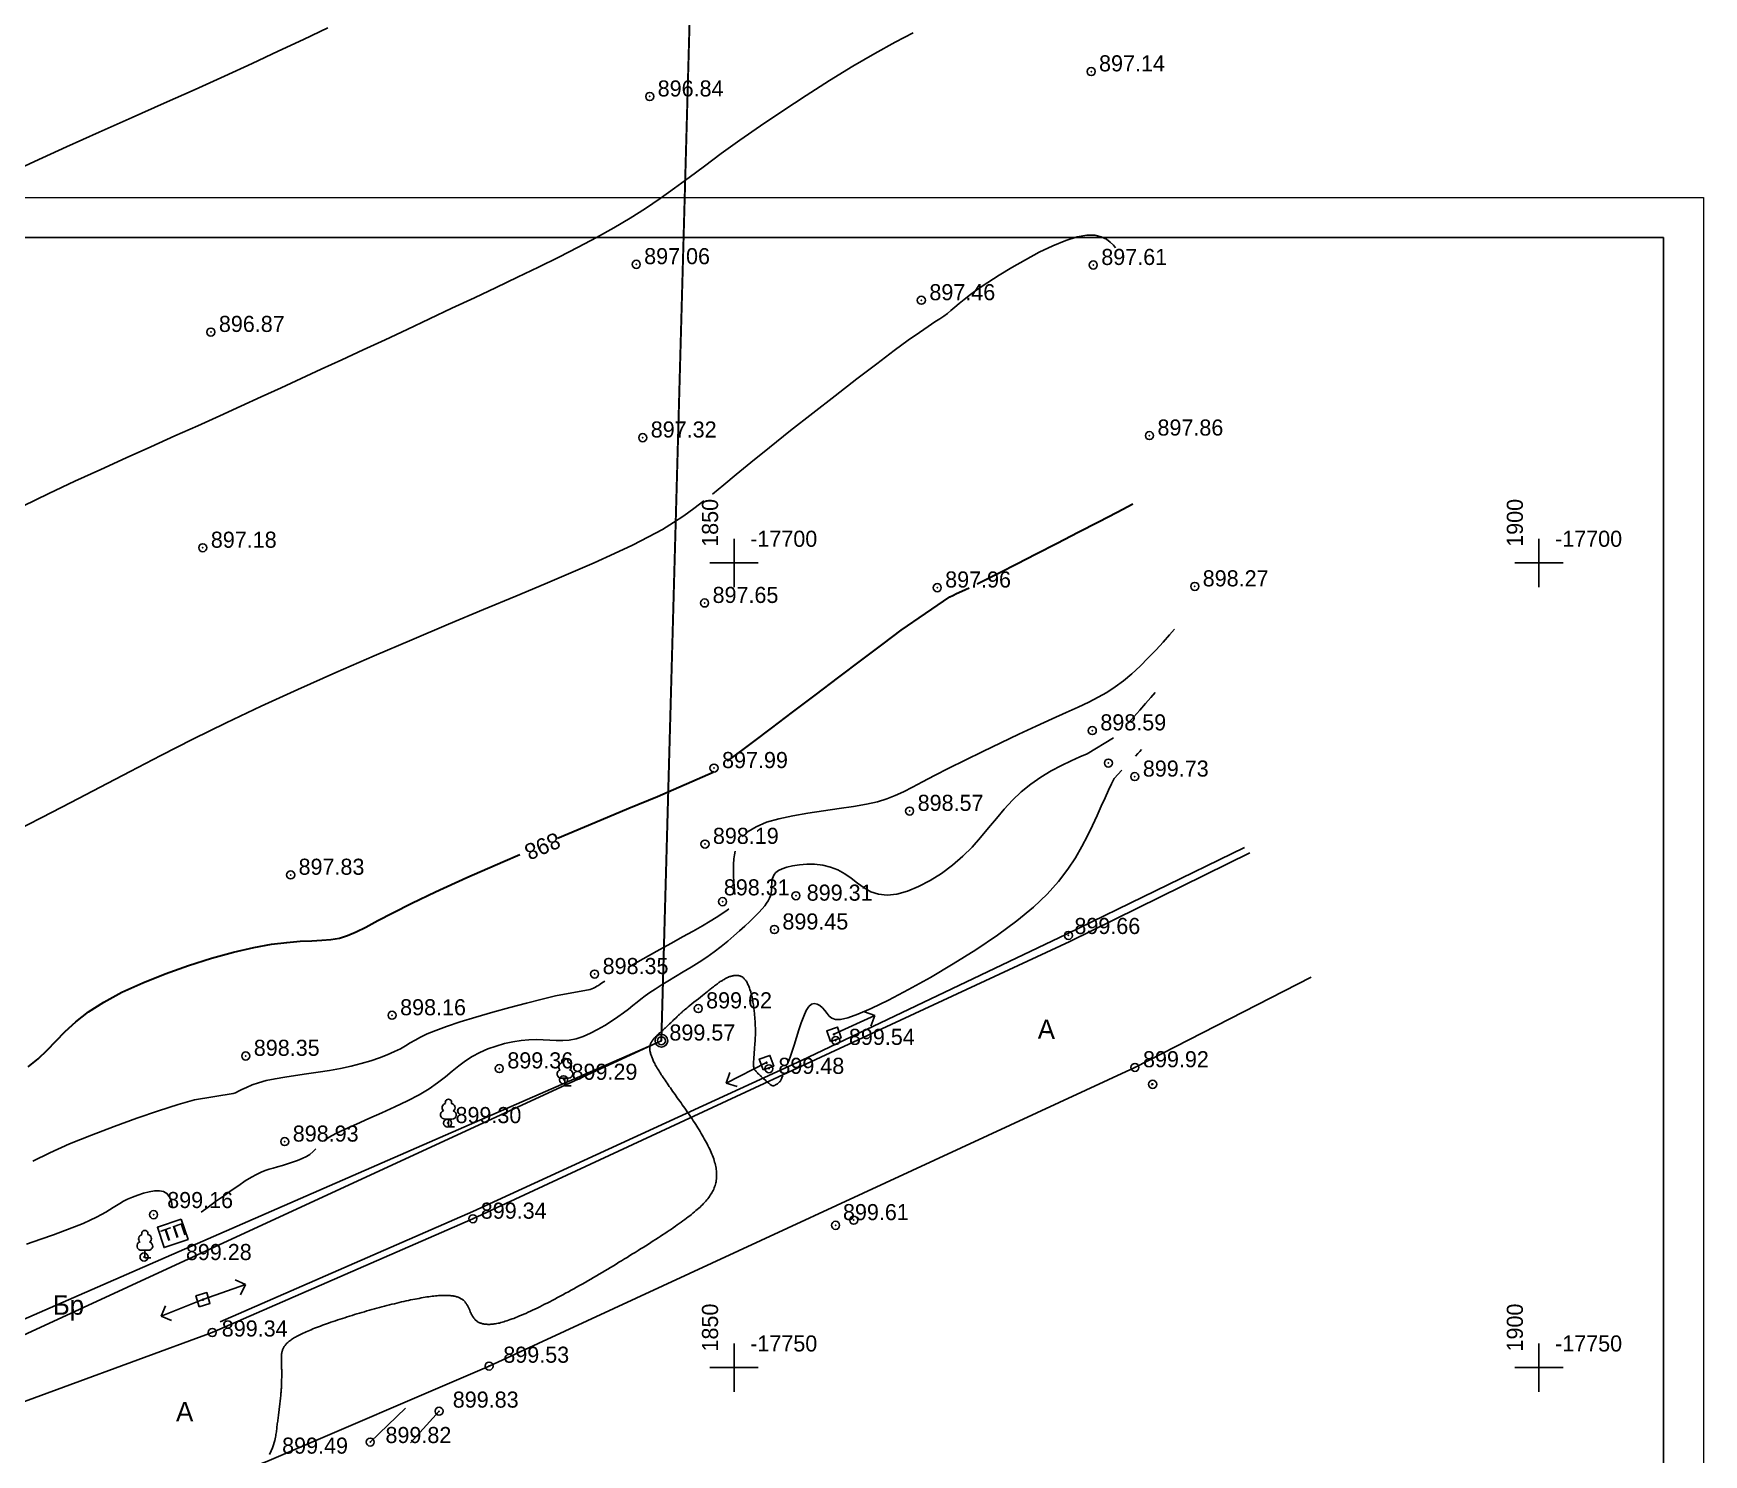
# Model space of a CAD drawing. Header units: millimetres. Extents: x -1114 to 5336, y -18321 to -16715.
# Drawn here: x 5232.7 to 5336.5, y -17324.6 to -17236.3 of the extents above; entities that cross this region are included whole.
import ezdxf

# ---------------------------------------------------------------- set-up
doc = ezdxf.new("R2010")
doc.units = ezdxf.units.MM
doc.header["$PDMODE"] = 32
doc.header["$PDSIZE"] = 0.5
doc.linetypes.add('CONTI', pattern=[0])
for name, color, linetype in [('12000000', 7, 'Continuous'), ('51320000', 7, 'Continuous'), ('82002000', 7, 'Continuous'), ('GOR_BDEFAULT', 212, 'CONTI'), ('GORIZDEFAULT', 32, 'CONTI'), ('NAD_MDEFAULT', 7, 'CONTI'), ('PI_DTDEFAULT', 3, 'CONTI'), ('PI_OTDEFAULT', 172, 'CONTI'), ('PI_TTDEFAULT', 5, 'CONTI'), ('SETKR', 7, 'CONTI')]:
    doc.layers.add(name, color=color, linetype=linetype)
doc.layers.add('Распечатка EPSON', color=6, linetype='Continuous', lineweight=30, plot=False)
doc.styles.add('1 Цифры отметки', font='', dxfattribs={"height": 1})
doc.styles.add('2. КЖ', font='', dxfattribs={"width": 1.5, "oblique": 1, "height": 1})
doc.styles.add('4. маг.', font='')
doc.styles.get('1 Цифры отметки').set_extended_font_data('Kyrghyz Letterica')
doc.styles.get('2. КЖ').set_extended_font_data('P131')
doc.styles.get('4. маг.').set_extended_font_data('Kyrghyz Peterburg')

# ---------------------------------------------------------------- blocks, each defined once
blk = doc.blocks.new('дерево')
for p, q in [((-0.2, 0.48), (0.22, 0.48)), ((0, 0.48), (0, 0)), ((0, 0), (0.38, 0))]:
    blk.add_line(p, q)
for centre, radius, start, end in [((-0.13, 1.19), 0.26, 101.09, 227.21), ((0, 1.52), 0.195, 339.52, 198.62), ((0.16, 1.2), 0.25, 301.87, 85.62), ((-0.22, 0.75), 0.269, 107.1058, 275.2306), ((0.23, 0.74), 0.26, 267.04, 76.7)]:
    blk.add_arc(centre, radius, start, end)
blk = doc.blocks.new('*U51')
for p, q in [((0, 0), (-3.85, -1.09)), ((-3.85, -1.09), (-3.36, -0.22)), ((-3.85, -1.09), (-2.97, -1.57))]:
    blk.add_line(p, q)
blk = doc.blocks.new('82002000')
at = {"color": 7}
blk.add_lwpolyline([(-0.5, -0.5), (0.5, -0.5), (0.5, 0.5), (-0.5, 0.5)], close=True, dxfattribs=at)
blk.add_circle((0, 0), 0.05, dxfattribs=at)
blk = doc.blocks.new('*U50')
for p, q in [((0, 0), (3.89, 0.92)), ((3.89, 0.92), (3.04, 1.44)), ((3.89, 0.92), (3.36, 0.07))]:
    blk.add_line(p, q)
blk = doc.blocks.new('BL_333')
at = {"color": 0}
for p, q in [((0, -1.5), (0, 1.5)), ((-1.5, 0), (1.5, 0))]:
    blk.add_line(p, q, dxfattribs=at)
blk = doc.blocks.new('*U49')
for p, q in [((0, 0), (-3.9, -0.87)), ((0, 0), (3.93, 0.73)), ((3.93, 0.73), (3.11, 1.29)), ((3.93, 0.73), (3.36, -0.09)), ((-3.9, -0.87), (-3.36, -0.03)), ((-3.9, -0.87), (-3.06, -1.4))]:
    blk.add_line(p, q)

msp = doc.modelspace()

# ---------------------------------------------------------------- linework, layer by layer
at = {"color": 2, "elevation": 899.01}
msp.add_lwpolyline([(5170.51, -17343.13), (5271.71, -17298.92), (5286.23, -16774.67)], dxfattribs=at)
msp.add_lwpolyline([(5333.96, -17388.74), (5137.22, -17388.74), (5137.22, -17249.02), (5333.96, -17249.02)], close=True)
at = {"color": 3, "elevation": 899.01}
for points in [[(5296.87, -17292.3), (5307.94, -17286.91)], [(5244.31, -17316.38), (5260, -17309.54), (5280.42, -17300.14), (5296.87, -17292.3)]]:
    msp.add_lwpolyline(points, dxfattribs=at)
for points, elevation in [([(5297.08, -17292.76), (5308.27, -17287.24)], 899.02), ([(5141.78, -17351.95), (5151.22, -17349.92), (5168.41, -17344.87), (5174.52, -17342.54), (5225.32, -17323.85), (5243.81, -17317.05), (5260, -17309.98), (5297.08, -17292.76)], 899.02), ([(5301.13, -17300.58), (5312.07, -17294.97)], 899.92), ([(5301.13, -17300.58), (5261.01, -17319.14), (5247.2, -17325.07), (5197.5, -17343.54), (5171.95, -17352.75), (5161.24, -17355.85), (5142.94, -17359.85)], 899.92), ([(5253.62, -17323.86), (5255.82, -17321.75)], 899.82), ([(5257.9, -17321.94), (5256.13, -17323.9)], 899.83)]:
    msp.add_lwpolyline(points, dxfattribs=dict(elevation=elevation))
at = {"elevation": 898.92}
msp.add_lwpolyline([(5241.88, -17310.01), (5242.31, -17311.27), (5240.82, -17311.77), (5240.4, -17310.51)], close=True, dxfattribs=at)
msp.add_circle((5271.71, -17298.92, 899.57), 0.395)
at = {"layer": '12000000', "color": 1, "extrusion": (0.000488095, 0.016236, 0.999868), "elevation": 620.6}
msp.add_lwpolyline([(-5688.23, 17191.78), (-5710.98, 17182.73), (-5723.76, 17177.64), (-5756.45, 17161.34), (-5789.14, 17145.04), (-5787.9, 16620.53), (-5686.9, 16627.33), (-5687.49, 16877.15), (-5688.23, 17191.78)], dxfattribs=at)
at = {"layer": 'GOR_BDEFAULT', "color": 32, "lineweight": 30}
for points in [[(5291.32, -17270.53, 898), (5291.95, -17270.22, 898), (5292.73, -17269.82, 898), (5293.79, -17269.28, 898), (5295, -17268.66, 898), (5296.3, -17268, 898), (5297.61, -17267.32, 898), (5298.87, -17266.67, 898), (5300.02, -17266.07, 898), (5300.99, -17265.57, 898)], [(5275.82, -17281.54, 898), (5277.46, -17280.33, 898), (5278.56, -17279.5, 898), (5279.86, -17278.51, 898), (5281.27, -17277.44, 898), (5282.73, -17276.33, 898), (5284.16, -17275.25, 898), (5285.48, -17274.25, 898), (5286.61, -17273.4, 898), (5289.62, -17271.33, 898), (5289.81, -17271.25, 898), (5290.05, -17271.14, 898), (5290.38, -17270.99, 898), (5290.84, -17270.77, 898)], [(5271.46, -17283.74, 898), (5274.93, -17282.24, 898), (5274.98, -17282.19, 898)], [(5265.25, -17286.34, 898), (5267.57, -17285.36, 898), (5269.68, -17284.48, 898), (5271.46, -17283.74, 898)], [(5257.67, -17289.67, 898), (5259.62, -17288.78, 898), (5261.85, -17287.8, 898), (5262.92, -17287.34, 898)], [(5232.38, -17300.55, 898), (5233, -17300.05, 898), (5233.56, -17299.51, 898), (5234.1, -17298.94, 898), (5234.68, -17298.35, 898), (5235.34, -17297.75, 898), (5236.12, -17297.13, 898), (5237.07, -17296.52, 898), (5238.2, -17295.91, 898), (5239.5, -17295.32, 898), (5240.89, -17294.76, 898), (5242.33, -17294.25, 898), (5243.76, -17293.79, 898), (5245.13, -17293.41, 898), (5246.39, -17293.12, 898), (5247.49, -17292.93, 898), (5248.44, -17292.81, 898), (5249.27, -17292.74, 898), (5249.99, -17292.71, 898), (5250.62, -17292.68, 898), (5251.18, -17292.63, 898), (5251.71, -17292.54, 898), (5252.21, -17292.39, 898), (5252.74, -17292.16, 898), (5253.35, -17291.86, 898), (5254.09, -17291.46, 898), (5255.03, -17290.97, 898), (5256.2, -17290.37, 898), (5257.67, -17289.67, 898)], [(5302.15, -17301.66, 900), (5302.21, -17301.62, 900)], [(5302.15, -17301.66, 900), (5302.21, -17301.62, 900)], [(5302.21, -17301.62, 900), (5302.22, -17301.55, 900)]]:
    msp.add_polyline3d(points, dxfattribs=at)
at = {"layer": 'GORIZDEFAULT', "color": 32}
for points in [[(5230.87, -17245.19, 896.5), (5232.77, -17244.28, 896.5), (5234.76, -17243.37, 896.5), (5236.79, -17242.46, 896.5), (5238.83, -17241.55, 896.5), (5240.83, -17240.67, 896.5), (5242.75, -17239.81, 896.5), (5244.57, -17238.99, 896.5), (5246.28, -17238.2, 896.5), (5247.91, -17237.44, 896.5), (5249.47, -17236.7, 896.5), (5250.98, -17235.99, 896.5)], [(5232.04, -17265.7, 897), (5233.66, -17264.92, 897), (5235.28, -17264.15, 897), (5236.89, -17263.42, 897), (5238.46, -17262.7, 897), (5240, -17262.01, 897), (5241.49, -17261.34, 897), (5242.92, -17260.71, 897), (5244.28, -17260.09, 897), (5245.58, -17259.5, 897), (5246.85, -17258.92, 897), (5248.09, -17258.35, 897), (5249.33, -17257.78, 897), (5250.58, -17257.2, 897), (5251.86, -17256.61, 897), (5253.18, -17256, 897), (5254.54, -17255.36, 897), (5255.92, -17254.72, 897), (5257.31, -17254.07, 897), (5258.7, -17253.41, 897), (5260.09, -17252.76, 897), (5261.45, -17252.12, 897), (5262.78, -17251.48, 897), (5264.08, -17250.85, 897), (5265.33, -17250.24, 897), (5266.53, -17249.62, 897), (5267.68, -17249.02, 897), (5268.76, -17248.41, 897), (5269.78, -17247.81, 897), (5270.72, -17247.2, 897), (5271.63, -17246.59, 897), (5272.52, -17245.95, 897), (5273.43, -17245.28, 897), (5274.39, -17244.57, 897), (5275.43, -17243.8, 897), (5276.59, -17242.97, 897), (5277.87, -17242.08, 897), (5279.26, -17241.14, 897), (5280.7, -17240.19, 897), (5282.16, -17239.26, 897), (5283.6, -17238.37, 897), (5284.97, -17237.57, 897), (5286.24, -17236.87, 897), (5287.36, -17236.3, 897)], [(5274.89, -17264.95, 897.5), (5275.58, -17264.38, 897.5), (5276.36, -17263.73, 897.5), (5277.26, -17263, 897.5), (5278.43, -17262.05, 897.5), (5279.74, -17261.01, 897.5), (5281.12, -17259.92, 897.5), (5282.5, -17258.84, 897.5), (5283.85, -17257.8, 897.5), (5285.09, -17256.86, 897.5), (5286.17, -17256.04, 897.5), (5287.05, -17255.4, 897.5), (5287.74, -17254.91, 897.5), (5288.28, -17254.54, 897.5), (5288.69, -17254.26, 897.5), (5289.01, -17254.06, 897.5), (5289.26, -17253.89, 897.5), (5289.48, -17253.73, 897.5), (5289.7, -17253.55, 897.5), (5289.94, -17253.35, 897.5), (5290.21, -17253.12, 897.5), (5290.53, -17252.86, 897.5), (5290.92, -17252.56, 897.5), (5291.4, -17252.21, 897.5), (5291.99, -17251.81, 897.5), (5292.69, -17251.35, 897.5), (5293.48, -17250.87, 897.5), (5294.32, -17250.39, 897.5), (5295.18, -17249.92, 897.5), (5296.03, -17249.52, 897.5), (5296.83, -17249.19, 897.5), (5297.54, -17248.96, 897.5), (5298.14, -17248.86, 897.5), (5298.64, -17248.87, 897.5), (5299.04, -17248.96, 897.5), (5299.36, -17249.11, 897.5), (5299.6, -17249.3, 897.5), (5299.79, -17249.48, 897.5), (5299.93, -17249.65, 897.5)], [(5231.44, -17285.97, 897.5), (5233.22, -17285.05, 897.5), (5235.02, -17284.11, 897.5), (5236.85, -17283.16, 897.5), (5238.71, -17282.19, 897.5), (5240.62, -17281.2, 897.5), (5242.61, -17280.19, 897.5), (5244.68, -17279.17, 897.5), (5246.85, -17278.14, 897.5), (5249.13, -17277.09, 897.5), (5251.48, -17276.05, 897.5), (5253.86, -17275.01, 897.5), (5256.21, -17274.01, 897.5), (5258.49, -17273.04, 897.5), (5260.66, -17272.13, 897.5), (5262.67, -17271.29, 897.5), (5264.48, -17270.53, 897.5), (5266.09, -17269.85, 897.5), (5267.53, -17269.22, 897.5), (5268.8, -17268.65, 897.5), (5269.92, -17268.12, 897.5), (5270.91, -17267.62, 897.5), (5271.78, -17267.15, 897.5), (5272.47, -17266.73, 897.5), (5273.11, -17266.31, 897.5), (5273.73, -17265.86, 897.5), (5274.35, -17265.38, 897.5)], [(5276.75, -17286.26, 898.5), (5277.1, -17285.93, 898.5), (5277.59, -17285.62, 898.5), (5278.24, -17285.35, 898.5), (5279, -17285.14, 898.5), (5279.87, -17284.95, 898.5), (5280.81, -17284.79, 898.5), (5281.79, -17284.64, 898.5), (5282.75, -17284.5, 898.5), (5283.65, -17284.36, 898.5), (5284.46, -17284.22, 898.5), (5285.14, -17284.07, 898.5), (5285.72, -17283.89, 898.5), (5286.24, -17283.69, 898.5), (5286.76, -17283.46, 898.5), (5287.3, -17283.17, 898.5), (5287.93, -17282.84, 898.5), (5288.67, -17282.45, 898.5), (5289.56, -17281.99, 898.5), (5290.58, -17281.48, 898.5), (5291.67, -17280.95, 898.5), (5292.8, -17280.41, 898.5), (5293.92, -17279.87, 898.5), (5295, -17279.37, 898.5), (5295.98, -17278.92, 898.5), (5296.85, -17278.53, 898.5), (5297.6, -17278.19, 898.5), (5298.26, -17277.88, 898.5), (5298.85, -17277.58, 898.5), (5299.39, -17277.28, 898.5), (5299.9, -17276.94, 898.5), (5300.41, -17276.56, 898.5), (5300.93, -17276.12, 898.5), (5301.45, -17275.64, 898.5), (5301.96, -17275.13, 898.5), (5302.44, -17274.63, 898.5), (5302.88, -17274.15, 898.5), (5303.27, -17273.71, 898.5), (5303.59, -17273.35, 898.5)], [(5300.69, -17279.21, 899), (5301.06, -17278.8, 899), (5301.43, -17278.38, 899), (5301.79, -17277.97, 899), (5302.12, -17277.6, 899), (5302.39, -17277.28, 899)], [(5250.78, -17305.12, 899), (5251.08, -17304.92, 899), (5251.48, -17304.69, 899), (5252.06, -17304.41, 899), (5252.76, -17304.1, 899), (5253.53, -17303.76, 899), (5254.34, -17303.4, 899), (5255.16, -17303.03, 899), (5255.94, -17302.66, 899), (5256.66, -17302.28, 899), (5257.28, -17301.9, 899), (5257.81, -17301.53, 899), (5258.29, -17301.16, 899), (5258.72, -17300.82, 899), (5259.13, -17300.49, 899), (5259.54, -17300.18, 899), (5259.96, -17299.9, 899), (5260.43, -17299.65, 899), (5260.92, -17299.43, 899), (5261.44, -17299.25, 899), (5261.96, -17299.1, 899), (5262.49, -17298.98, 899), (5263, -17298.9, 899), (5263.48, -17298.86, 899), (5263.94, -17298.85, 899), (5264.37, -17298.87, 899), (5264.78, -17298.89, 899), (5265.18, -17298.91, 899), (5265.58, -17298.91, 899), (5265.99, -17298.88, 899), (5266.41, -17298.8, 899), (5266.85, -17298.65, 899), (5267.3, -17298.46, 899), (5267.75, -17298.23, 899), (5268.19, -17297.98, 899), (5268.61, -17297.71, 899), (5269.01, -17297.44, 899), (5269.36, -17297.19, 899), (5269.67, -17296.95, 899), (5269.94, -17296.74, 899), (5270.2, -17296.53, 899), (5270.44, -17296.34, 899), (5270.7, -17296.14, 899), (5270.99, -17295.93, 899), (5271.32, -17295.71, 899), (5271.7, -17295.47, 899), (5272.12, -17295.21, 899), (5272.58, -17294.94, 899), (5273.06, -17294.65, 899), (5273.56, -17294.35, 899), (5274.05, -17294.04, 899), (5274.53, -17293.72, 899), (5274.99, -17293.39, 899), (5275.42, -17293.06, 899), (5275.83, -17292.73, 899), (5276.22, -17292.41, 899), (5276.57, -17292.09, 899), (5276.9, -17291.8, 899), (5277.2, -17291.52, 899), (5277.5, -17291.23, 899), (5277.76, -17290.96, 899), (5277.98, -17290.72, 899), (5278.13, -17290.54, 899), (5278.25, -17290.38, 899), (5278.35, -17290.22, 899), (5278.42, -17290.07, 899), (5278.48, -17289.91, 899), (5278.52, -17289.75, 899), (5278.55, -17289.6, 899), (5278.56, -17289.45, 899), (5278.56, -17289.31, 899), (5278.57, -17289.16, 899), (5278.58, -17289.02, 899), (5278.6, -17288.88, 899), (5278.65, -17288.74, 899), (5278.72, -17288.6, 899), (5278.83, -17288.47, 899), (5278.99, -17288.35, 899), (5279.21, -17288.24, 899), (5279.5, -17288.14, 899), (5279.86, -17288.05, 899), (5280.28, -17287.99, 899), (5280.74, -17287.96, 899), (5281.23, -17287.96, 899), (5281.73, -17288.02, 899), (5282.22, -17288.13, 899), (5282.68, -17288.3, 899), (5283.11, -17288.55, 899), (5283.51, -17288.83, 899), (5283.9, -17289.13, 899), (5284.3, -17289.42, 899), (5284.73, -17289.66, 899), (5285.2, -17289.82, 899), (5285.73, -17289.88, 899), (5286.33, -17289.82, 899), (5287, -17289.63, 899), (5287.69, -17289.34, 899), (5288.41, -17288.97, 899), (5289.12, -17288.52, 899), (5289.8, -17288.01, 899), (5290.44, -17287.46, 899), (5291.02, -17286.89, 899), (5291.54, -17286.3, 899), (5292.04, -17285.7, 899), (5292.52, -17285.11, 899), (5293.01, -17284.53, 899), (5293.52, -17283.97, 899), (5294.06, -17283.45, 899), (5294.66, -17282.98, 899), (5295.29, -17282.54, 899), (5295.93, -17282.16, 899), (5296.57, -17281.82, 899), (5297.16, -17281.53, 899), (5297.7, -17281.28, 899), (5298.17, -17281.09, 899), (5299.8, -17280.09, 899)], [(5301.17, -17281.23, 899.5), (5301.31, -17281.08, 899.5), (5301.43, -17280.94, 899.5), (5301.53, -17280.83, 899.5)], [(5279.61, -17300.22, 899.5), (5279.71, -17299.94, 899.5), (5279.82, -17299.63, 899.5), (5279.96, -17299.19, 899.5), (5280.1, -17298.72, 899.5), (5280.25, -17298.25, 899.5), (5280.4, -17297.8, 899.5), (5280.55, -17297.39, 899.5), (5280.71, -17297.04, 899.5), (5280.88, -17296.79, 899.5), (5281.04, -17296.65, 899.5), (5281.21, -17296.61, 899.5), (5281.38, -17296.64, 899.5), (5281.55, -17296.74, 899.5), (5281.71, -17296.88, 899.5), (5281.86, -17297.05, 899.5), (5282, -17297.23, 899.5), (5282.14, -17297.39, 899.5), (5282.3, -17297.52, 899.5), (5282.52, -17297.6, 899.5), (5282.84, -17297.6, 899.5), (5283.29, -17297.5, 899.5), (5283.92, -17297.28, 899.5), (5284.75, -17296.92, 899.5), (5285.81, -17296.4, 899.5), (5287.06, -17295.74, 899.5), (5288.42, -17294.99, 899.5), (5289.84, -17294.15, 899.5), (5291.25, -17293.27, 899.5), (5292.59, -17292.37, 899.5), (5293.8, -17291.48, 899.5), (5294.82, -17290.62, 899.5), (5295.67, -17289.81, 899.5), (5296.38, -17289.02, 899.5), (5296.95, -17288.27, 899.5), (5297.43, -17287.55, 899.5), (5297.83, -17286.86, 899.5), (5298.18, -17286.19, 899.5), (5298.49, -17285.54, 899.5), (5298.78, -17284.93, 899.5), (5299.04, -17284.35, 899.5), (5299.28, -17283.83, 899.5), (5299.49, -17283.36, 899.5), (5299.68, -17282.95, 899.5), (5299.84, -17282.62, 899.5), (5300.31, -17282.11, 899.5)], [(5276.27, -17289.83, 898.5), (5276.26, -17289.6, 898.5), (5276.24, -17289.33, 898.5), (5276.22, -17289.02, 898.5), (5276.2, -17288.69, 898.5), (5276.19, -17288.34, 898.5), (5276.19, -17287.98, 898.5), (5276.22, -17287.61, 898.5), (5276.25, -17287.37, 898.5), (5276.3, -17287.14, 898.5)], [(5269.67, -17294.34, 898.5), (5270.25, -17294.02, 898.5), (5270.91, -17293.65, 898.5), (5271.61, -17293.26, 898.5), (5272.33, -17292.86, 898.5), (5273.03, -17292.47, 898.5), (5273.69, -17292.11, 898.5), (5274.26, -17291.78, 898.5), (5274.74, -17291.5, 898.5), (5275.12, -17291.27, 898.5), (5275.4, -17291.08, 898.5), (5275.62, -17290.93, 898.5), (5275.77, -17290.82, 898.5), (5275.89, -17290.72, 898.5)], [(5232.66, -17306.41, 898.5), (5233.71, -17305.88, 898.5), (5234.94, -17305.33, 898.5), (5236.3, -17304.78, 898.5), (5237.71, -17304.24, 898.5), (5239.13, -17303.74, 898.5), (5240.47, -17303.28, 898.5), (5241.69, -17302.89, 898.5), (5242.71, -17302.59, 898.5), (5245.11, -17302.21, 898.5), (5245.25, -17302.15, 898.5), (5245.43, -17302.06, 898.5), (5245.65, -17301.95, 898.5), (5245.94, -17301.82, 898.5), (5246.28, -17301.67, 898.5), (5246.68, -17301.53, 898.5), (5247.16, -17301.4, 898.5), (5247.71, -17301.28, 898.5), (5248.32, -17301.18, 898.5), (5248.98, -17301.08, 898.5), (5249.67, -17300.98, 898.5), (5250.38, -17300.88, 898.5), (5251.09, -17300.77, 898.5), (5251.78, -17300.64, 898.5), (5252.44, -17300.5, 898.5), (5253.06, -17300.33, 898.5), (5253.65, -17300.16, 898.5), (5254.19, -17299.98, 898.5), (5254.68, -17299.79, 898.5), (5255.12, -17299.6, 898.5), (5255.5, -17299.42, 898.5), (5255.82, -17299.24, 898.5), (5256.11, -17299.06, 898.5), (5256.41, -17298.89, 898.5), (5256.75, -17298.7, 898.5), (5257.16, -17298.5, 898.5), (5257.69, -17298.28, 898.5), (5258.37, -17298.03, 898.5), (5259.21, -17297.75, 898.5), (5260.18, -17297.46, 898.5), (5261.23, -17297.15, 898.5), (5262.3, -17296.86, 898.5), (5263.34, -17296.58, 898.5), (5264.3, -17296.34, 898.5), (5265.13, -17296.14, 898.5), (5267.29, -17295.73, 898.5), (5267.39, -17295.7, 898.5), (5267.5, -17295.65, 898.5), (5267.61, -17295.6, 898.5), (5267.71, -17295.54, 898.5), (5267.81, -17295.48, 898.5), (5267.9, -17295.41, 898.5), (5267.99, -17295.35, 898.5), (5268.2, -17295.22, 898.5)], [(5247.37, -17324.63, 899.5), (5247.47, -17324.4, 899.5), (5247.55, -17324.21, 899.5), (5247.61, -17324.04, 899.5), (5247.66, -17323.89, 899.5), (5247.69, -17323.77, 899.5), (5247.72, -17323.66, 899.5), (5247.73, -17323.56, 899.5), (5247.75, -17323.47, 899.5), (5247.76, -17323.38, 899.5), (5247.77, -17323.3, 899.5), (5247.79, -17323.22, 899.5), (5247.8, -17323.13, 899.5), (5247.81, -17323.05, 899.5), (5247.82, -17322.97, 899.5), (5247.83, -17322.89, 899.5), (5247.84, -17322.81, 899.5), (5247.85, -17322.73, 899.5), (5247.87, -17322.65, 899.5), (5247.88, -17322.56, 899.5), (5247.89, -17322.48, 899.5), (5247.9, -17322.4, 899.5), (5247.91, -17322.31, 899.5), (5247.92, -17322.22, 899.5), (5247.93, -17322.14, 899.5), (5247.94, -17322.05, 899.5), (5247.95, -17321.97, 899.5), (5247.96, -17321.88, 899.5), (5247.97, -17321.79, 899.5), (5247.98, -17321.7, 899.5), (5247.99, -17321.62, 899.5), (5248, -17321.53, 899.5), (5248.01, -17321.44, 899.5), (5248.02, -17321.35, 899.5), (5248.03, -17321.27, 899.5), (5248.04, -17321.18, 899.5), (5248.05, -17321.09, 899.5), (5248.06, -17321.01, 899.5), (5248.06, -17320.92, 899.5), (5248.07, -17320.83, 899.5), (5248.08, -17320.75, 899.5), (5248.08, -17320.66, 899.5), (5248.09, -17320.58, 899.5), (5248.1, -17320.5, 899.5), (5248.1, -17320.41, 899.5), (5248.11, -17320.33, 899.5), (5248.11, -17320.25, 899.5), (5248.11, -17320.17, 899.5), (5248.12, -17320.09, 899.5), (5248.12, -17320.02, 899.5), (5248.12, -17319.94, 899.5), (5248.13, -17319.86, 899.5), (5248.13, -17319.79, 899.5), (5248.13, -17319.72, 899.5), (5248.13, -17319.65, 899.5), (5248.13, -17319.58, 899.5), (5248.13, -17319.51, 899.5), (5248.13, -17319.44, 899.5), (5248.13, -17319.38, 899.5), (5248.12, -17319.31, 899.5), (5248.12, -17319.25, 899.5), (5248.12, -17319.19, 899.5), (5248.12, -17319.13, 899.5), (5248.12, -17319.07, 899.5), (5248.11, -17319.02, 899.5), (5248.11, -17318.96, 899.5), (5248.11, -17318.91, 899.5), (5248.11, -17318.85, 899.5), (5248.1, -17318.8, 899.5), (5248.1, -17318.75, 899.5), (5248.1, -17318.7, 899.5), (5248.1, -17318.65, 899.5), (5248.1, -17318.6, 899.5), (5248.1, -17318.55, 899.5), (5248.11, -17318.51, 899.5), (5248.11, -17318.46, 899.5), (5248.12, -17318.41, 899.5), (5248.12, -17318.37, 899.5), (5248.13, -17318.33, 899.5), (5248.14, -17318.28, 899.5), (5248.15, -17318.24, 899.5), (5248.16, -17318.2, 899.5), (5248.17, -17318.16, 899.5), (5248.18, -17318.12, 899.5), (5248.2, -17318.08, 899.5), (5248.21, -17318.04, 899.5), (5248.23, -17318, 899.5), (5248.25, -17317.96, 899.5), (5248.28, -17317.93, 899.5), (5248.3, -17317.89, 899.5), (5248.33, -17317.85, 899.5), (5248.36, -17317.81, 899.5), (5248.39, -17317.78, 899.5), (5248.42, -17317.74, 899.5), (5248.46, -17317.7, 899.5), (5248.5, -17317.67, 899.5), (5248.54, -17317.63, 899.5), (5248.59, -17317.59, 899.5), (5248.63, -17317.56, 899.5), (5248.68, -17317.52, 899.5), (5248.74, -17317.48, 899.5), (5248.79, -17317.44, 899.5), (5248.85, -17317.41, 899.5), (5248.92, -17317.37, 899.5), (5248.98, -17317.33, 899.5), (5249.05, -17317.29, 899.5), (5249.13, -17317.25, 899.5), (5249.2, -17317.21, 899.5), (5249.28, -17317.17, 899.5), (5249.37, -17317.13, 899.5), (5249.46, -17317.09, 899.5), (5249.55, -17317.05, 899.5), (5249.64, -17317.01, 899.5), (5249.74, -17316.96, 899.5), (5249.84, -17316.92, 899.5), (5249.95, -17316.88, 899.5), (5250.06, -17316.83, 899.5), (5250.17, -17316.79, 899.5), (5250.29, -17316.74, 899.5), (5250.4, -17316.69, 899.5), (5250.53, -17316.65, 899.5), (5250.65, -17316.6, 899.5), (5250.78, -17316.56, 899.5), (5250.91, -17316.51, 899.5), (5251.04, -17316.46, 899.5), (5251.18, -17316.41, 899.5), (5251.32, -17316.37, 899.5), (5251.46, -17316.32, 899.5), (5251.6, -17316.27, 899.5), (5251.75, -17316.22, 899.5), (5251.89, -17316.18, 899.5), (5252.04, -17316.13, 899.5), (5252.19, -17316.08, 899.5), (5252.34, -17316.04, 899.5), (5252.49, -17315.99, 899.5), (5252.65, -17315.94, 899.5), (5252.8, -17315.9, 899.5), (5252.95, -17315.85, 899.5), (5253.11, -17315.8, 899.5), (5253.26, -17315.76, 899.5), (5253.42, -17315.71, 899.5), (5253.57, -17315.67, 899.5), (5253.73, -17315.62, 899.5), (5253.89, -17315.58, 899.5), (5254.04, -17315.54, 899.5), (5254.2, -17315.5, 899.5), (5254.35, -17315.46, 899.5), (5254.51, -17315.41, 899.5), (5254.66, -17315.37, 899.5), (5254.81, -17315.34, 899.5), (5254.97, -17315.3, 899.5), (5255.12, -17315.26, 899.5), (5255.27, -17315.22, 899.5), (5255.41, -17315.19, 899.5), (5255.56, -17315.15, 899.5), (5255.71, -17315.12, 899.5), (5255.85, -17315.09, 899.5), (5255.99, -17315.06, 899.5), (5256.13, -17315.03, 899.5), (5256.26, -17315, 899.5), (5256.4, -17314.98, 899.5), (5256.53, -17314.95, 899.5), (5256.66, -17314.93, 899.5), (5256.78, -17314.9, 899.5), (5256.91, -17314.88, 899.5), (5257.03, -17314.86, 899.5), (5257.14, -17314.84, 899.5), (5257.26, -17314.83, 899.5), (5257.37, -17314.81, 899.5), (5257.48, -17314.8, 899.5), (5257.58, -17314.79, 899.5), (5257.68, -17314.77, 899.5), (5257.78, -17314.77, 899.5), (5257.87, -17314.76, 899.5), (5257.97, -17314.75, 899.5), (5258.05, -17314.75, 899.5), (5258.14, -17314.75, 899.5), (5258.22, -17314.75, 899.5), (5258.3, -17314.75, 899.5), (5258.37, -17314.75, 899.5), (5258.45, -17314.75, 899.5), (5258.52, -17314.75, 899.5), (5258.58, -17314.76, 899.5), (5258.65, -17314.77, 899.5), (5258.71, -17314.77, 899.5), (5258.77, -17314.78, 899.5), (5258.82, -17314.79, 899.5), (5258.88, -17314.8, 899.5), (5258.93, -17314.81, 899.5), (5258.98, -17314.83, 899.5), (5259.03, -17314.84, 899.5), (5259.08, -17314.86, 899.5), (5259.12, -17314.87, 899.5), (5259.16, -17314.89, 899.5), (5259.2, -17314.91, 899.5), (5259.24, -17314.93, 899.5), (5259.28, -17314.95, 899.5), (5259.31, -17314.97, 899.5), (5259.35, -17314.99, 899.5), (5259.38, -17315.02, 899.5), (5259.41, -17315.04, 899.5), (5259.43, -17315.07, 899.5), (5259.46, -17315.09, 899.5), (5259.49, -17315.12, 899.5), (5259.51, -17315.14, 899.5), (5259.53, -17315.17, 899.5), (5259.55, -17315.2, 899.5), (5259.58, -17315.23, 899.5), (5259.59, -17315.26, 899.5), (5259.61, -17315.29, 899.5), (5259.63, -17315.32, 899.5), (5259.65, -17315.35, 899.5), (5259.67, -17315.38, 899.5), (5259.68, -17315.41, 899.5), (5259.7, -17315.44, 899.5), (5259.71, -17315.47, 899.5), (5259.73, -17315.5, 899.5), (5259.74, -17315.54, 899.5), (5259.76, -17315.57, 899.5), (5259.77, -17315.6, 899.5), (5259.79, -17315.63, 899.5), (5259.8, -17315.67, 899.5), (5259.82, -17315.7, 899.5), (5259.83, -17315.73, 899.5), (5259.84, -17315.76, 899.5), (5259.86, -17315.8, 899.5), (5259.87, -17315.83, 899.5), (5259.89, -17315.86, 899.5), (5259.9, -17315.9, 899.5), (5259.92, -17315.93, 899.5), (5259.94, -17315.96, 899.5), (5259.95, -17315.99, 899.5), (5259.97, -17316.03, 899.5), (5259.99, -17316.06, 899.5), (5260.01, -17316.09, 899.5), (5260.03, -17316.12, 899.5), (5260.05, -17316.15, 899.5), (5260.07, -17316.17, 899.5), (5260.1, -17316.2, 899.5), (5260.12, -17316.23, 899.5), (5260.14, -17316.26, 899.5), (5260.17, -17316.28, 899.5), (5260.2, -17316.31, 899.5), (5260.23, -17316.33, 899.5), (5260.26, -17316.35, 899.5), (5260.29, -17316.38, 899.5), (5260.32, -17316.4, 899.5), (5260.36, -17316.42, 899.5), (5260.39, -17316.44, 899.5), (5260.43, -17316.45, 899.5), (5260.47, -17316.47, 899.5), (5260.51, -17316.48, 899.5), (5260.56, -17316.5, 899.5), (5260.6, -17316.51, 899.5), (5260.65, -17316.52, 899.5), (5260.7, -17316.53, 899.5), (5260.75, -17316.54, 899.5), (5260.81, -17316.54, 899.5), (5260.87, -17316.54, 899.5), (5260.92, -17316.55, 899.5), (5260.98, -17316.55, 899.5), (5261.05, -17316.55, 899.5), (5261.11, -17316.54, 899.5), (5261.18, -17316.54, 899.5), (5261.25, -17316.53, 899.5), (5261.32, -17316.52, 899.5), (5261.4, -17316.51, 899.5), (5261.48, -17316.49, 899.5), (5261.56, -17316.48, 899.5), (5261.65, -17316.46, 899.5), (5261.73, -17316.43, 899.5), (5261.82, -17316.41, 899.5), (5261.92, -17316.38, 899.5), (5262.01, -17316.35, 899.5), (5262.11, -17316.32, 899.5), (5262.22, -17316.29, 899.5), (5262.32, -17316.25, 899.5), (5262.43, -17316.21, 899.5), (5262.54, -17316.17, 899.5), (5262.66, -17316.12, 899.5), (5262.78, -17316.07, 899.5), (5262.9, -17316.02, 899.5), (5263.03, -17315.97, 899.5), (5263.16, -17315.91, 899.5), (5263.29, -17315.86, 899.5), (5263.43, -17315.79, 899.5), (5263.57, -17315.73, 899.5), (5263.71, -17315.67, 899.5), (5263.85, -17315.6, 899.5), (5264, -17315.53, 899.5), (5264.15, -17315.45, 899.5), (5264.3, -17315.38, 899.5), (5264.45, -17315.3, 899.5), (5264.61, -17315.22, 899.5), (5264.77, -17315.14, 899.5), (5264.93, -17315.06, 899.5), (5265.09, -17314.97, 899.5), (5265.26, -17314.88, 899.5), (5265.42, -17314.8, 899.5), (5265.59, -17314.71, 899.5), (5265.76, -17314.61, 899.5), (5265.93, -17314.52, 899.5), (5266.1, -17314.43, 899.5), (5266.27, -17314.33, 899.5), (5266.44, -17314.23, 899.5), (5266.62, -17314.13, 899.5), (5266.79, -17314.04, 899.5), (5266.97, -17313.94, 899.5), (5267.14, -17313.83, 899.5), (5267.32, -17313.73, 899.5), (5267.5, -17313.63, 899.5), (5267.67, -17313.53, 899.5), (5267.85, -17313.43, 899.5), (5268.03, -17313.32, 899.5), (5268.2, -17313.22, 899.5), (5268.38, -17313.11, 899.5), (5268.55, -17313.01, 899.5), (5268.73, -17312.9, 899.5), (5268.9, -17312.8, 899.5), (5269.07, -17312.69, 899.5), (5269.24, -17312.59, 899.5), (5269.42, -17312.48, 899.5), (5269.59, -17312.38, 899.5), (5269.76, -17312.27, 899.5), (5269.92, -17312.17, 899.5), (5270.09, -17312.07, 899.5), (5270.26, -17311.96, 899.5), (5270.42, -17311.86, 899.5), (5270.58, -17311.76, 899.5), (5270.74, -17311.66, 899.5), (5270.9, -17311.56, 899.5), (5271.05, -17311.46, 899.5), (5271.2, -17311.36, 899.5), (5271.35, -17311.27, 899.5), (5271.5, -17311.17, 899.5), (5271.64, -17311.08, 899.5), (5271.78, -17310.99, 899.5), (5271.92, -17310.89, 899.5), (5272.06, -17310.8, 899.5), (5272.19, -17310.71, 899.5), (5272.33, -17310.62, 899.5), (5272.45, -17310.54, 899.5), (5272.58, -17310.45, 899.5), (5272.7, -17310.37, 899.5), (5272.82, -17310.28, 899.5), (5272.94, -17310.2, 899.5), (5273.05, -17310.12, 899.5), (5273.16, -17310.03, 899.5), (5273.27, -17309.95, 899.5), (5273.38, -17309.87, 899.5), (5273.48, -17309.8, 899.5), (5273.58, -17309.72, 899.5), (5273.67, -17309.64, 899.5), (5273.76, -17309.56, 899.5), (5273.85, -17309.48, 899.5), (5273.94, -17309.41, 899.5), (5274.03, -17309.33, 899.5), (5274.11, -17309.26, 899.5), (5274.18, -17309.18, 899.5), (5274.26, -17309.11, 899.5), (5274.33, -17309.03, 899.5), (5274.4, -17308.96, 899.5), (5274.47, -17308.89, 899.5), (5274.53, -17308.81, 899.5), (5274.59, -17308.74, 899.5), (5274.65, -17308.66, 899.5), (5274.7, -17308.59, 899.5), (5274.75, -17308.51, 899.5), (5274.8, -17308.44, 899.5), (5274.84, -17308.37, 899.5), (5274.89, -17308.29, 899.5), (5274.92, -17308.22, 899.5), (5274.96, -17308.14, 899.5), (5274.99, -17308.06, 899.5), (5275.02, -17307.99, 899.5), (5275.05, -17307.91, 899.5), (5275.07, -17307.83, 899.5), (5275.09, -17307.76, 899.5), (5275.11, -17307.68, 899.5), (5275.12, -17307.6, 899.5), (5275.13, -17307.51, 899.5), (5275.14, -17307.43, 899.5), (5275.14, -17307.35, 899.5), (5275.14, -17307.27, 899.5), (5275.14, -17307.18, 899.5), (5275.14, -17307.09, 899.5), (5275.13, -17307.01, 899.5), (5275.12, -17306.92, 899.5), (5275.11, -17306.83, 899.5), (5275.09, -17306.74, 899.5), (5275.07, -17306.65, 899.5), (5275.05, -17306.55, 899.5), (5275.02, -17306.46, 899.5), (5274.99, -17306.36, 899.5), (5274.96, -17306.26, 899.5), (5274.92, -17306.16, 899.5), (5274.89, -17306.06, 899.5), (5274.85, -17305.96, 899.5), (5274.8, -17305.86, 899.5), (5274.76, -17305.76, 899.5), (5274.71, -17305.65, 899.5), (5274.66, -17305.55, 899.5), (5274.6, -17305.44, 899.5), (5274.55, -17305.33, 899.5), (5274.49, -17305.23, 899.5), (5274.43, -17305.12, 899.5), (5274.37, -17305.01, 899.5), (5274.31, -17304.9, 899.5), (5274.25, -17304.79, 899.5), (5274.18, -17304.68, 899.5), (5274.12, -17304.56, 899.5), (5274.05, -17304.45, 899.5), (5273.98, -17304.34, 899.5), (5273.91, -17304.23, 899.5), (5273.84, -17304.12, 899.5), (5273.77, -17304.01, 899.5), (5273.69, -17303.89, 899.5), (5273.62, -17303.78, 899.5), (5273.54, -17303.67, 899.5), (5273.47, -17303.56, 899.5), (5273.39, -17303.45, 899.5), (5273.32, -17303.34, 899.5), (5273.24, -17303.23, 899.5), (5273.16, -17303.12, 899.5), (5273.08, -17303.01, 899.5), (5273.01, -17302.9, 899.5), (5272.93, -17302.79, 899.5), (5272.86, -17302.68, 899.5), (5272.78, -17302.57, 899.5), (5272.7, -17302.47, 899.5), (5272.63, -17302.36, 899.5), (5272.56, -17302.26, 899.5), (5272.48, -17302.16, 899.5), (5272.41, -17302.05, 899.5), (5272.34, -17301.95, 899.5), (5272.27, -17301.85, 899.5), (5272.2, -17301.76, 899.5), (5272.13, -17301.66, 899.5), (5272.07, -17301.56, 899.5), (5272, -17301.47, 899.5), (5271.94, -17301.38, 899.5), (5271.88, -17301.29, 899.5), (5271.82, -17301.2, 899.5), (5271.76, -17301.11, 899.5), (5271.7, -17301.03, 899.5), (5271.65, -17300.94, 899.5), (5271.6, -17300.86, 899.5), (5271.55, -17300.78, 899.5), (5271.5, -17300.7, 899.5), (5271.45, -17300.63, 899.5), (5271.41, -17300.55, 899.5), (5271.37, -17300.48, 899.5), (5271.33, -17300.41, 899.5), (5271.3, -17300.34, 899.5), (5271.27, -17300.28, 899.5), (5271.23, -17300.21, 899.5), (5271.2, -17300.15, 899.5), (5271.18, -17300.09, 899.5), (5271.15, -17300.03, 899.5), (5271.13, -17299.98, 899.5), (5271.11, -17299.92, 899.5), (5271.09, -17299.87, 899.5), (5271.07, -17299.82, 899.5), (5271.06, -17299.77, 899.5), (5271.04, -17299.72, 899.5), (5271.03, -17299.67, 899.5), (5271.02, -17299.62, 899.5), (5271.01, -17299.58, 899.5), (5271, -17299.54, 899.5), (5271, -17299.49, 899.5), (5270.99, -17299.45, 899.5), (5270.99, -17299.41, 899.5), (5270.99, -17299.37, 899.5), (5270.99, -17299.34, 899.5), (5271, -17299.3, 899.5), (5271, -17299.26, 899.5), (5271.01, -17299.23, 899.5), (5271.01, -17299.2, 899.5), (5271.02, -17299.16, 899.5), (5271.03, -17299.13, 899.5), (5271.04, -17299.1, 899.5), (5271.06, -17299.07, 899.5), (5271.07, -17299.04, 899.5), (5271.09, -17299.01, 899.5), (5271.1, -17298.98, 899.5), (5271.12, -17298.96, 899.5), (5271.13, -17298.93, 899.5), (5271.15, -17298.9, 899.5), (5271.17, -17298.88, 899.5), (5271.19, -17298.85, 899.5), (5271.21, -17298.83, 899.5), (5271.23, -17298.8, 899.5), (5271.26, -17298.78, 899.5), (5271.28, -17298.75, 899.5), (5271.3, -17298.73, 899.5), (5271.33, -17298.7, 899.5), (5271.35, -17298.68, 899.5), (5271.38, -17298.66, 899.5), (5271.4, -17298.63, 899.5), (5271.43, -17298.61, 899.5), (5271.45, -17298.58, 899.5), (5271.48, -17298.56, 899.5), (5271.51, -17298.53, 899.5), (5271.54, -17298.51, 899.5), (5271.56, -17298.48, 899.5), (5271.59, -17298.45, 899.5), (5271.62, -17298.43, 899.5), (5271.65, -17298.4, 899.5), (5271.68, -17298.38, 899.5), (5271.71, -17298.35, 899.5), (5271.74, -17298.32, 899.5), (5271.77, -17298.3, 899.5), (5271.79, -17298.27, 899.5), (5271.82, -17298.24, 899.5), (5271.85, -17298.22, 899.5), (5271.88, -17298.19, 899.5), (5271.91, -17298.16, 899.5), (5271.94, -17298.13, 899.5), (5271.97, -17298.11, 899.5), (5272, -17298.08, 899.5), (5272.03, -17298.05, 899.5), (5272.07, -17298.02, 899.5), (5272.1, -17297.99, 899.5), (5272.13, -17297.96, 899.5), (5272.16, -17297.93, 899.5), (5272.19, -17297.9, 899.5), (5272.22, -17297.87, 899.5), (5272.25, -17297.84, 899.5), (5272.28, -17297.81, 899.5), (5272.31, -17297.78, 899.5), (5272.34, -17297.76, 899.5), (5272.37, -17297.73, 899.5), (5272.4, -17297.7, 899.5), (5272.43, -17297.67, 899.5), (5272.46, -17297.64, 899.5), (5272.49, -17297.61, 899.5), (5272.52, -17297.58, 899.5), (5272.55, -17297.56, 899.5), (5272.58, -17297.53, 899.5), (5272.61, -17297.5, 899.5), (5272.64, -17297.47, 899.5), (5272.67, -17297.45, 899.5), (5272.7, -17297.42, 899.5), (5272.72, -17297.39, 899.5), (5272.75, -17297.36, 899.5), (5272.78, -17297.34, 899.5), (5272.81, -17297.31, 899.5), (5272.84, -17297.28, 899.5), (5272.86, -17297.26, 899.5), (5272.89, -17297.23, 899.5), (5272.92, -17297.21, 899.5), (5272.94, -17297.18, 899.5), (5272.97, -17297.16, 899.5), (5273, -17297.13, 899.5), (5273.03, -17297.1, 899.5), (5273.06, -17297.07, 899.5), (5273.1, -17297.04, 899.5), (5273.15, -17297, 899.5), (5273.21, -17296.95, 899.5), (5273.29, -17296.89, 899.5), (5273.38, -17296.82, 899.5), (5273.48, -17296.73, 899.5), (5273.6, -17296.63, 899.5), (5273.73, -17296.53, 899.5), (5273.87, -17296.43, 899.5), (5274.01, -17296.32, 899.5), (5274.14, -17296.21, 899.5), (5274.26, -17296.12, 899.5), (5274.37, -17296.03, 899.5), (5274.47, -17295.95, 899.5), (5274.55, -17295.88, 899.5), (5274.62, -17295.83, 899.5), (5274.68, -17295.78, 899.5), (5274.73, -17295.74, 899.5), (5274.78, -17295.7, 899.5), (5274.82, -17295.66, 899.5), (5274.86, -17295.63, 899.5), (5274.9, -17295.6, 899.5), (5274.94, -17295.57, 899.5), (5274.98, -17295.53, 899.5), (5275.02, -17295.5, 899.5), (5275.07, -17295.47, 899.5), (5275.11, -17295.44, 899.5), (5275.15, -17295.41, 899.5), (5275.2, -17295.38, 899.5), (5275.24, -17295.34, 899.5), (5275.28, -17295.31, 899.5), (5275.33, -17295.28, 899.5), (5275.37, -17295.25, 899.5), (5275.42, -17295.22, 899.5), (5275.46, -17295.2, 899.5), (5275.51, -17295.17, 899.5), (5275.55, -17295.14, 899.5), (5275.6, -17295.11, 899.5), (5275.64, -17295.09, 899.5), (5275.69, -17295.06, 899.5), (5275.73, -17295.04, 899.5), (5275.78, -17295.02, 899.5), (5275.82, -17295, 899.5), (5275.87, -17294.98, 899.5), (5275.91, -17294.96, 899.5), (5275.96, -17294.94, 899.5), (5276, -17294.92, 899.5), (5276.04, -17294.91, 899.5), (5276.09, -17294.9, 899.5), (5276.13, -17294.89, 899.5), (5276.17, -17294.88, 899.5), (5276.22, -17294.87, 899.5), (5276.26, -17294.86, 899.5), (5276.3, -17294.86, 899.5), (5276.34, -17294.86, 899.5), (5276.38, -17294.86, 899.5), (5276.42, -17294.86, 899.5), (5276.46, -17294.86, 899.5), (5276.5, -17294.87, 899.5), (5276.54, -17294.88, 899.5), (5276.58, -17294.89, 899.5), (5276.62, -17294.9, 899.5), (5276.65, -17294.92, 899.5), (5276.69, -17294.94, 899.5), (5276.73, -17294.96, 899.5), (5276.76, -17294.98, 899.5), (5276.8, -17295.01, 899.5), (5276.83, -17295.04, 899.5), (5276.86, -17295.07, 899.5), (5276.9, -17295.11, 899.5), (5276.93, -17295.15, 899.5), (5276.96, -17295.19, 899.5), (5276.99, -17295.23, 899.5), (5277.01, -17295.27, 899.5), (5277.04, -17295.32, 899.5), (5277.07, -17295.37, 899.5), (5277.09, -17295.43, 899.5), (5277.12, -17295.48, 899.5), (5277.14, -17295.54, 899.5), (5277.17, -17295.6, 899.5), (5277.19, -17295.66, 899.5), (5277.21, -17295.73, 899.5), (5277.23, -17295.79, 899.5), (5277.26, -17295.86, 899.5), (5277.27, -17295.93, 899.5), (5277.29, -17296, 899.5), (5277.31, -17296.07, 899.5), (5277.33, -17296.15, 899.5), (5277.35, -17296.22, 899.5), (5277.36, -17296.3, 899.5), (5277.38, -17296.37, 899.5), (5277.39, -17296.45, 899.5), (5277.4, -17296.53, 899.5), (5277.42, -17296.61, 899.5), (5277.43, -17296.69, 899.5), (5277.44, -17296.78, 899.5), (5277.45, -17296.86, 899.5), (5277.46, -17296.94, 899.5), (5277.47, -17297.02, 899.5), (5277.48, -17297.11, 899.5), (5277.49, -17297.19, 899.5), (5277.5, -17297.28, 899.5), (5277.5, -17297.36, 899.5), (5277.51, -17297.44, 899.5), (5277.52, -17297.53, 899.5), (5277.52, -17297.61, 899.5), (5277.53, -17297.69, 899.5), (5277.53, -17297.77, 899.5), (5277.54, -17297.86, 899.5), (5277.54, -17297.94, 899.5), (5277.54, -17298.02, 899.5), (5277.55, -17298.1, 899.5), (5277.55, -17298.17, 899.5), (5277.55, -17298.25, 899.5), (5277.55, -17298.33, 899.5), (5277.55, -17298.4, 899.5), (5277.55, -17298.48, 899.5), (5277.55, -17298.55, 899.5), (5277.55, -17298.62, 899.5), (5277.54, -17298.7, 899.5), (5277.54, -17298.78, 899.5), (5277.54, -17298.87, 899.5), (5277.53, -17298.97, 899.5), (5277.52, -17299.08, 899.5), (5277.51, -17299.2, 899.5), (5277.5, -17299.33, 899.5), (5277.49, -17299.48, 899.5), (5277.48, -17299.63, 899.5), (5277.47, -17299.79, 899.5), (5277.46, -17299.94, 899.5), (5277.45, -17300.09, 899.5), (5277.44, -17300.22, 899.5), (5277.44, -17300.34, 899.5), (5277.44, -17300.43, 899.5), (5277.44, -17300.51, 899.5), (5277.45, -17300.57, 899.5), (5277.46, -17300.62, 899.5), (5277.47, -17300.66, 899.5), (5277.49, -17300.69, 899.5), (5277.5, -17300.71, 899.5), (5277.52, -17300.74, 899.5), (5277.54, -17300.76, 899.5), (5277.56, -17300.78, 899.5), (5277.58, -17300.8, 899.5), (5277.6, -17300.83, 899.5), (5277.62, -17300.85, 899.5), (5277.64, -17300.87, 899.5), (5277.66, -17300.9, 899.5), (5277.69, -17300.92, 899.5), (5277.71, -17300.95, 899.5), (5277.73, -17300.97, 899.5), (5277.76, -17300.99, 899.5), (5277.78, -17301.02, 899.5), (5277.8, -17301.04, 899.5), (5277.83, -17301.07, 899.5), (5277.85, -17301.09, 899.5), (5277.88, -17301.11, 899.5), (5277.9, -17301.14, 899.5), (5277.93, -17301.16, 899.5), (5277.96, -17301.19, 899.5), (5277.98, -17301.21, 899.5), (5278.01, -17301.24, 899.5), (5278.04, -17301.26, 899.5), (5278.06, -17301.29, 899.5), (5278.09, -17301.31, 899.5), (5278.12, -17301.33, 899.5), (5278.15, -17301.36, 899.5), (5278.17, -17301.38, 899.5), (5278.2, -17301.41, 899.5), (5278.22, -17301.43, 899.5), (5278.25, -17301.45, 899.5), (5278.28, -17301.47, 899.5), (5278.3, -17301.5, 899.5), (5278.33, -17301.52, 899.5), (5278.35, -17301.54, 899.5), (5278.38, -17301.56, 899.5), (5278.4, -17301.58, 899.5), (5278.43, -17301.6, 899.5), (5278.45, -17301.62, 899.5), (5278.47, -17301.64, 899.5), (5278.5, -17301.66, 899.5), (5278.52, -17301.67, 899.5), (5278.54, -17301.69, 899.5), (5278.57, -17301.7, 899.5), (5278.59, -17301.71, 899.5), (5278.62, -17301.72, 899.5), (5278.65, -17301.72, 899.5), (5278.68, -17301.72, 899.5), (5278.72, -17301.71, 899.5), (5278.76, -17301.7, 899.5), (5278.8, -17301.67, 899.5), (5278.84, -17301.65, 899.5), (5278.89, -17301.62, 899.5), (5278.93, -17301.59, 899.5), (5278.97, -17301.55, 899.5), (5279.01, -17301.52, 899.5), (5279.05, -17301.48, 899.5), (5279.08, -17301.45, 899.5), (5279.1, -17301.41, 899.5), (5279.13, -17301.37, 899.5), (5279.15, -17301.33, 899.5), (5279.17, -17301.29, 899.5), (5279.2, -17301.23, 899.5), (5279.22, -17301.17, 899.5), (5279.25, -17301.1, 899.5)], [(5243.12, -17309.57, 899), (5243.55, -17309.26, 899), (5244.02, -17308.92, 899), (5244.51, -17308.57, 899), (5244.99, -17308.22, 899), (5245.45, -17307.91, 899), (5245.86, -17307.63, 899), (5246.24, -17307.4, 899), (5246.56, -17307.23, 899), (5246.84, -17307.09, 899), (5247.1, -17306.99, 899), (5247.35, -17306.9, 899), (5247.6, -17306.83, 899), (5247.87, -17306.76, 899), (5248.17, -17306.67, 899), (5248.48, -17306.58, 899), (5248.8, -17306.47, 899), (5249.11, -17306.36, 899), (5249.4, -17306.24, 899), (5249.66, -17306.12, 899), (5249.88, -17305.98, 899), (5250.07, -17305.81, 899), (5250.24, -17305.63, 899)], [(5232.26, -17311.56, 899), (5233.16, -17311.26, 899), (5233.95, -17310.98, 899), (5234.65, -17310.72, 899), (5235.26, -17310.48, 899), (5235.78, -17310.27, 899), (5236.23, -17310.07, 899), (5236.61, -17309.89, 899), (5236.93, -17309.72, 899), (5237.2, -17309.57, 899), (5237.43, -17309.42, 899), (5237.65, -17309.29, 899), (5237.85, -17309.16, 899), (5238.06, -17309.03, 899), (5238.29, -17308.9, 899), (5238.55, -17308.77, 899), (5238.85, -17308.64, 899), (5239.19, -17308.51, 899), (5239.54, -17308.39, 899), (5239.89, -17308.3, 899), (5240.23, -17308.25, 899), (5240.53, -17308.24, 899), (5240.78, -17308.29, 899), (5240.99, -17308.41, 899), (5241.13, -17308.59, 899), (5241.23, -17308.8, 899), (5241.29, -17309.04, 899), (5241.32, -17309.29, 899)]]:
    msp.add_polyline3d(points, dxfattribs=at)
at = {"layer": 'PI_DTDEFAULT', "color": 18, "true_color": 0x000000}
for p in [(5287.86, -17252.91, 897.46), (5243.72, -17254.89, 896.87), (5243.22, -17268.29, 897.18), (5288.85, -17270.77, 897.96), (5248.68, -17288.62, 897.83)]:
    msp.add_point(p, dxfattribs=at)
at = {"layer": 'PI_TTDEFAULT', "color": 18, "true_color": 0x000000}
for p in [(5298.41, -17238.7, 897.14), (5270.99, -17240.25, 896.84), (5270.15, -17250.68, 897.06), (5298.54, -17250.72, 897.61), (5270.55, -17261.45, 897.32), (5302.03, -17261.32, 897.86), (5304.85, -17270.69, 898.27), (5274.39, -17271.72, 897.65), (5298.48, -17279.65, 898.59), (5274.98, -17281.98, 897.99), (5299.48, -17281.67, 899.39), (5301.12, -17282.51, 899.73), (5287.13, -17284.65, 898.57), (5274.42, -17286.7, 898.19), (5275.51, -17290.28, 898.31), (5280.07, -17289.91, 899.31), (5278.73, -17292.01, 899.45), (5297, -17292.38, 899.66), (5267.56, -17294.78, 898.35), (5274, -17296.92, 899.62), (5254.98, -17297.34, 898.16), (5271.71, -17298.92, 899.57), (5282.54, -17298.91, 899.54), (5245.89, -17299.87, 898.35), (5261.64, -17300.65, 899.36), (5278.39, -17300.66, 899.48), (5301.13, -17300.58, 899.92), (5265.63, -17301.35, 899.29), (5302.23, -17301.63, 900), (5258.43, -17304.04, 899.3), (5248.31, -17305.19, 898.93), (5240.16, -17309.73, 899.16), (5260, -17309.98, 899.34), (5282.53, -17310.39, 899.61), (5283.66, -17310.07, 899.68), (5239.57, -17312.36, 899.45), (5243.81, -17317.05, 899.34), (5261.01, -17319.14, 899.53), (5257.9, -17321.94, 899.83), (5253.62, -17323.86, 899.82)]:
    msp.add_point(p, dxfattribs=at)
at = {"layer": 'Распечатка EPSON', "color": 6, "lineweight": 0}
msp.add_lwpolyline([(5130.21, -17246.52), (5336.46, -17246.52), (5336.46, -17391.24), (5130.21, -17391.24)], close=True, dxfattribs=at)

# ---------------------------------------------------------------- block references
at = {"xscale": 1.000001721741806, "yscale": 1.000001721741806, "zscale": 1.000001721741806}
for p in [(5265.72, -17301.73), (5258.48, -17304.27), (5239.62, -17312.42)]:
    msp.add_blockref('дерево', p, dxfattribs=at)
at = {"layer": '51320000', "color": 0, "xscale": 0.7000012052192637, "yscale": 0.7000012052192637, "zscale": 0.7000012052192637}
for name, p, rotation in [('*U50', (5282.43, -17298.52), 11.1639653744273), ('*U51', (5278.24, -17300.28), 11.1639653744273), ('*U49', (5243.23, -17315.01), 9.025618467802294)]:
    msp.add_blockref(name, p, dxfattribs=dict(at, rotation=rotation))
at = {"layer": '82002000', "color": 0}
for p, xscale, yscale, zscale, rotation in [((5282.43, -17298.52), 0.7000012052192641, 0.7000012052192641, 0.7000012052192641, 19.31089315409012), ((5278.24, -17300.28), 0.7000012052192641, 0.7000012052192641, 0.7000012052192641, 19.31089315409012), ((5243.23, -17315.01), 0.7000012052192642, 0.7000012052192642, 0.7000012052192642, 17.17254624746512)]:
    msp.add_blockref('82002000', p, dxfattribs=dict(at, xscale=xscale, yscale=yscale, zscale=zscale, rotation=rotation))
at = {"layer": 'SETKR', "color": 18, "true_color": 0x000000}
for p in [(5276.23, -17269.23), (5326.23, -17269.23), (5276.23, -17319.23), (5326.23, -17319.23)]:
    msp.add_blockref('BL_333', p, dxfattribs=at)

# ---------------------------------------------------------------- texts
at = {"linetype": 'Continuous', "style": '4. маг.'}
for s, p in [('А', (5295.09, -17298.8)), ('Бр', (5233.9, -17315.94)), ('А', (5241.56, -17322.56))]:
    msp.add_text(s, height=1.2, rotation=359.7924, dxfattribs=at).set_placement(p)
at = {"linetype": 'Continuous', "style": '2. КЖ', "oblique": 1, "width": 1.2}
msp.add_text('тп', height=1, rotation=19.6424, dxfattribs=at).set_placement((5240.79, -17311.46))
at = {"layer": 'GOR_BDEFAULT', "color": 32, "style": '1 Цифры отметки'}
msp.add_text('898', height=1, rotation=202.9963, dxfattribs=at).set_placement((5265.16, -17285.94, 898))
at = {"layer": 'NAD_MDEFAULT', "color": 7, "style": '1 Цифры отметки'}
for s, p in [('1850', (5275.23, -17268.23)), ('1850', (5275.23, -17268.23)), ('1900', (5325.23, -17268.23)), ('1850', (5275.23, -17318.23)), ('1900', (5325.23, -17318.23))]:
    msp.add_text(s, height=1, rotation=90, dxfattribs=at).set_placement(p)
for s, p in [('-17700', (5277.23, -17268.23)), ('-17700', (5277.23, -17268.23)), ('-17700', (5327.23, -17268.23)), ('-17750', (5277.23, -17318.23)), ('-17750', (5327.23, -17318.23))]:
    msp.add_text(s, height=1, dxfattribs=at).set_placement(p)
at = {"layer": 'PI_OTDEFAULT', "color": 18, "true_color": 0x000000, "style": '1 Цифры отметки'}
for s, p in [('897.14', (5298.9, -17238.69)), ('896.84', (5271.48, -17240.25)), ('897.06', (5270.64, -17250.67)), ('897.61', (5299.04, -17250.72)), ('897.46', (5288.36, -17252.91)), ('896.87', (5244.22, -17254.88)), ('897.86', (5302.53, -17261.32)), ('897.32', (5271.05, -17261.44)), ('897.18', (5243.72, -17268.29)), ('898.27', (5305.34, -17270.69)), ('897.65', (5274.89, -17271.72)), ('897.96', (5289.34, -17270.76)), ('898.59', (5298.98, -17279.64)), ('897.99', (5275.48, -17281.98)), ('899.73', (5301.62, -17282.51)), ('898.57', (5287.63, -17284.64)), ('898.19', (5274.91, -17286.69)), ('897.83', (5249.17, -17288.61)), ('898.31', (5275.59, -17289.89)), ('899.31', (5280.74, -17290.22)), ('899.45', (5279.23, -17292.01)), ('899.66', (5297.37, -17292.29)), ('898.35', (5268.06, -17294.78)), ('898.16', (5255.48, -17297.34)), ('899.62', (5274.49, -17296.91)), ('899.57', (5272.21, -17298.91)), ('899.54', (5283.36, -17299.18)), ('898.35', (5246.39, -17299.86)), ('899.36', (5262.14, -17300.64)), ('899.92', (5301.63, -17300.57)), ('899.29', (5266.13, -17301.35)), ('899.48', (5278.98, -17300.98)), ('899.30', (5258.92, -17304.04)), ('898.93', (5248.81, -17305.19)), ('899.16', (5241.01, -17309.32)), ('899.34', (5260.49, -17309.98)), ('899.61', (5282.99, -17310.07)), ('899.28', (5242.17, -17312.55)), ('899.34', (5244.4, -17317.3)), ('899.53', (5261.89, -17318.93)), ('899.83', (5258.75, -17321.72)), ('899.49', (5248.15, -17324.58)), ('899.82', (5254.57, -17323.92))]:
    msp.add_text(s, height=1, dxfattribs=at).set_placement(p)

doc.saveas('drawing.dxf')
